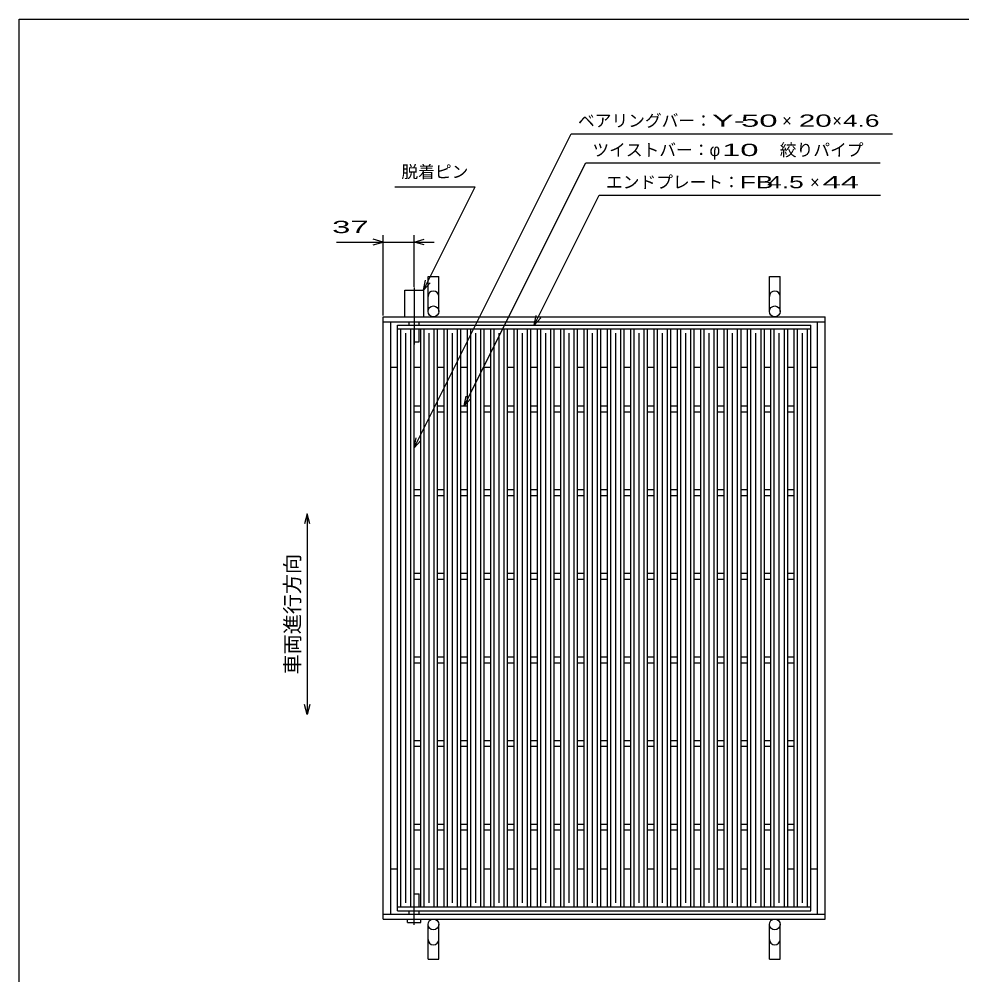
# Model space of a CAD drawing. Units: millimetres, scale not verified. Extents: x -1456 to 1389, y -1026 to 839.
# Drawn here: x -1379 to -252, y -304 to 839 of the extents above; entities that cross this region are included whole.
import ezdxf
from ezdxf.enums import TextEntityAlignment as Align

# ---------------------------------------------------------------- set-up
doc = ezdxf.new("R2010")
doc.units = ezdxf.units.MM
doc.header["$LTSCALE"] = 8
doc.linetypes.add('LONG_DASHED_DOTTED', pattern=[15.25, 12, -1.5, 0.25, -1.5])
for name, color, linetype, lineweight in [('0_2', 150, 'Continuous', 25), ('16', 3, 'Continuous', 25), ('19', 6, 'Continuous', 25), ('22', 2, 'Continuous', 25)]:
    doc.layers.add(name, color=color, linetype=linetype, lineweight=lineweight)
doc.styles.add('ベクトル', font='')
doc.styles.get('ベクトル').set_extended_font_data('ベクトル')

msp = doc.modelspace()

# ---------------------------------------------------------------- linework, layer by layer
at = {"layer": '0_2'}
for p, q in [((-1379.2, -921.2), (-1379.2, 838.8)), ((-1379.2, 838.8), (1388.8, 838.8))]:
    msp.add_line(p, q, dxfattribs=at)
at = {"layer": '16'}
for p, q in [((-927, 472.8), (-433, 472.8)), ((-927, 468.3), (-927, 472.8)), ((-433, 468.3), (-433, 472.8)), ((-927, 468.3), (-433, 468.3)), ((-927, -222.7), (-927, 468.3)), ((-927, 468.3), (-907, 468.3)), ((-923, -222.7), (-923, 468.3)), ((-917, -217.7), (-917, 463.3)), ((-911, -222.7), (-911, 468.3)), ((-907, -222.7), (-907, 468.3)), ((-899.1, -222.7), (-899.1, 468.3)), ((-899.1, 468.3), (-879.1, 468.3)), ((-895.1, -222.7), (-895.1, 468.3)), ((-889.1, -217.7), (-889.1, 463.3)), ((-883.1, -222.7), (-883.1, 468.3)), ((-879.1, -222.7), (-879.1, 468.3)), ((-871.2, -222.7), (-871.2, 468.3)), ((-871.2, 468.3), (-851.2, 468.3)), ((-867.2, -222.7), (-867.2, 468.3)), ((-861.2, -217.7), (-861.2, 463.3)), ((-855.2, -222.7), (-855.2, 468.3)), ((-851.2, -222.7), (-851.2, 468.3)), ((-843.3, -222.7), (-843.3, 468.3)), ((-843.3, 468.3), (-823.3, 468.3)), ((-839.3, -222.7), (-839.3, 468.3)), ((-833.3, -217.7), (-833.3, 463.3)), ((-827.3, -222.7), (-827.3, 468.3)), ((-823.3, -222.7), (-823.3, 468.3)), ((-815.4, -222.7), (-815.4, 468.3)), ((-815.4, 468.3), (-795.4, 468.3)), ((-811.4, -222.7), (-811.4, 468.3)), ((-805.4, -217.7), (-805.4, 463.3)), ((-799.4, -222.7), (-799.4, 468.3)), ((-795.4, -222.7), (-795.4, 468.3)), ((-787.5, -222.7), (-787.5, 468.3)), ((-787.5, 468.3), (-767.5, 468.3)), ((-783.5, -222.7), (-783.5, 468.3)), ((-777.5, -217.7), (-777.5, 463.3)), ((-771.5, -222.7), (-771.5, 468.3)), ((-767.5, -222.7), (-767.5, 468.3)), ((-759.6, -222.7), (-759.6, 468.3)), ((-759.6, 468.3), (-739.6, 468.3)), ((-755.6, -222.7), (-755.6, 468.3)), ((-749.6, -217.7), (-749.6, 463.3)), ((-743.6, -222.7), (-743.6, 468.3)), ((-739.6, -222.7), (-739.6, 468.3)), ((-731.7, -222.7), (-731.7, 468.3)), ((-731.7, 468.3), (-711.7, 468.3)), ((-727.7, -222.7), (-727.7, 468.3)), ((-721.7, -217.7), (-721.7, 463.3)), ((-715.7, -222.7), (-715.7, 468.3)), ((-711.7, -222.7), (-711.7, 468.3)), ((-703.8, -222.7), (-703.8, 468.3)), ((-703.8, 468.3), (-683.8, 468.3)), ((-699.8, -222.7), (-699.8, 468.3)), ((-693.8, -217.7), (-693.8, 463.3)), ((-687.8, -222.7), (-687.8, 468.3)), ((-683.8, -222.7), (-683.8, 468.3)), ((-675.9, -222.7), (-675.9, 468.3)), ((-675.9, 468.3), (-655.9, 468.3)), ((-671.9, -222.7), (-671.9, 468.3)), ((-665.9, -217.7), (-665.9, 463.3)), ((-659.9, -222.7), (-659.9, 468.3)), ((-655.9, -222.7), (-655.9, 468.3)), ((-648, -222.7), (-648, 468.3)), ((-648, 468.3), (-628, 468.3)), ((-644, -222.7), (-644, 468.3)), ((-638, -217.7), (-638, 463.3)), ((-632, -222.7), (-632, 468.3)), ((-628, -222.7), (-628, 468.3)), ((-620.1, -222.7), (-620.1, 468.3)), ((-620.1, 468.3), (-600.1, 468.3)), ((-616.1, -222.7), (-616.1, 468.3)), ((-610.1, -217.7), (-610.1, 463.3)), ((-604.1, -222.7), (-604.1, 468.3)), ((-600.1, -222.7), (-600.1, 468.3)), ((-592.2, -222.7), (-592.2, 468.3)), ((-592.2, 468.3), (-572.2, 468.3)), ((-588.2, -222.7), (-588.2, 468.3)), ((-582.2, -217.7), (-582.2, 463.3)), ((-576.2, -222.7), (-576.2, 468.3)), ((-572.2, -222.7), (-572.2, 468.3)), ((-564.3, -222.7), (-564.3, 468.3)), ((-564.3, 468.3), (-544.3, 468.3)), ((-560.3, -222.7), (-560.3, 468.3)), ((-554.3, -217.7), (-554.3, 463.3)), ((-548.3, -222.7), (-548.3, 468.3)), ((-544.3, -222.7), (-544.3, 468.3)), ((-536.4, -222.7), (-536.4, 468.3)), ((-536.4, 468.3), (-516.4, 468.3)), ((-532.4, -222.7), (-532.4, 468.3)), ((-526.4, -217.7), (-526.4, 463.3)), ((-520.4, -222.7), (-520.4, 468.3)), ((-516.4, -222.7), (-516.4, 468.3)), ((-508.5, -222.7), (-508.5, 468.3)), ((-508.5, 468.3), (-488.5, 468.3)), ((-504.5, -222.7), (-504.5, 468.3)), ((-498.5, -217.7), (-498.5, 463.3)), ((-492.5, -222.7), (-492.5, 468.3)), ((-488.5, -222.7), (-488.5, 468.3)), ((-480.6, -222.7), (-480.6, 468.3)), ((-480.6, 468.3), (-460.6, 468.3)), ((-476.6, -222.7), (-476.6, 468.3)), ((-470.6, -217.7), (-470.6, 463.3)), ((-464.6, -222.7), (-464.6, 468.3)), ((-460.6, -222.7), (-460.6, 468.3)), ((-453, -222.7), (-453, 468.3)), ((-453, 468.3), (-433, 468.3)), ((-449, -222.7), (-449, 468.3)), ((-443, -217.7), (-443, 463.3)), ((-437, -222.7), (-437, 468.3)), ((-433, -222.7), (-433, 468.3)), ((-907, 376.3), (-899.1, 376.3)), ((-907, 369.3), (-899.1, 369.3)), ((-879.1, 376.3), (-871.2, 376.3)), ((-879.1, 369.3), (-871.2, 369.3)), ((-851.2, 376.3), (-843.3, 376.3)), ((-851.2, 369.3), (-843.3, 369.3)), ((-823.3, 376.3), (-815.4, 376.3)), ((-823.3, 369.3), (-815.4, 369.3)), ((-795.4, 376.3), (-787.5, 376.3)), ((-795.4, 369.3), (-787.5, 369.3)), ((-767.5, 376.3), (-759.6, 376.3)), ((-767.5, 369.3), (-759.6, 369.3)), ((-739.6, 376.3), (-731.7, 376.3)), ((-739.6, 369.3), (-731.7, 369.3)), ((-711.7, 376.3), (-703.8, 376.3)), ((-711.7, 369.3), (-703.8, 369.3)), ((-683.8, 376.3), (-675.9, 376.3)), ((-683.8, 369.3), (-675.9, 369.3)), ((-655.9, 376.3), (-648, 376.3)), ((-655.9, 369.3), (-648, 369.3)), ((-628, 376.3), (-620.1, 376.3)), ((-628, 369.3), (-620.1, 369.3)), ((-600.1, 376.3), (-592.2, 376.3)), ((-600.1, 369.3), (-592.2, 369.3)), ((-572.2, 376.3), (-564.3, 376.3)), ((-572.2, 369.3), (-564.3, 369.3)), ((-544.3, 376.3), (-536.4, 376.3)), ((-544.3, 369.3), (-536.4, 369.3)), ((-516.4, 376.3), (-508.5, 376.3)), ((-516.4, 369.3), (-508.5, 369.3)), ((-488.5, 376.3), (-480.6, 376.3)), ((-488.5, 369.3), (-480.6, 369.3)), ((-460.6, 376.3), (-452.7, 376.3)), ((-460.6, 369.3), (-452.7, 369.3)), ((-907, 276.3), (-899.1, 276.3)), ((-879.1, 276.3), (-871.2, 276.3)), ((-851.2, 276.3), (-843.3, 276.3)), ((-823.3, 276.3), (-815.4, 276.3)), ((-795.4, 276.3), (-787.5, 276.3)), ((-767.5, 276.3), (-759.6, 276.3)), ((-739.6, 276.3), (-731.7, 276.3)), ((-711.7, 276.3), (-703.8, 276.3)), ((-683.8, 276.3), (-675.9, 276.3)), ((-655.9, 276.3), (-648, 276.3)), ((-628, 276.3), (-620.1, 276.3)), ((-600.1, 276.3), (-592.2, 276.3)), ((-572.2, 276.3), (-564.3, 276.3)), ((-544.3, 276.3), (-536.4, 276.3)), ((-516.4, 276.3), (-508.5, 276.3)), ((-488.5, 276.3), (-480.6, 276.3)), ((-460.6, 276.3), (-452.7, 276.3)), ((-907, 269.3), (-899.1, 269.3)), ((-879.1, 269.3), (-871.2, 269.3)), ((-851.2, 269.3), (-843.3, 269.3)), ((-823.3, 269.3), (-815.4, 269.3)), ((-795.4, 269.3), (-787.5, 269.3)), ((-767.5, 269.3), (-759.6, 269.3)), ((-739.6, 269.3), (-731.7, 269.3)), ((-711.7, 269.3), (-703.8, 269.3)), ((-683.8, 269.3), (-675.9, 269.3)), ((-655.9, 269.3), (-648, 269.3)), ((-628, 269.3), (-620.1, 269.3)), ((-600.1, 269.3), (-592.2, 269.3)), ((-572.2, 269.3), (-564.3, 269.3)), ((-544.3, 269.3), (-536.4, 269.3)), ((-516.4, 269.3), (-508.5, 269.3)), ((-488.5, 269.3), (-480.6, 269.3)), ((-460.6, 269.3), (-452.7, 269.3)), ((-907, 176.3), (-899.1, 176.3)), ((-879.1, 176.3), (-871.2, 176.3)), ((-851.2, 176.3), (-843.3, 176.3)), ((-823.3, 176.3), (-815.4, 176.3)), ((-795.4, 176.3), (-787.5, 176.3)), ((-767.5, 176.3), (-759.6, 176.3)), ((-739.6, 176.3), (-731.7, 176.3)), ((-711.7, 176.3), (-703.8, 176.3)), ((-683.8, 176.3), (-675.9, 176.3)), ((-655.9, 176.3), (-648, 176.3)), ((-628, 176.3), (-620.1, 176.3)), ((-600.1, 176.3), (-592.2, 176.3)), ((-572.2, 176.3), (-564.3, 176.3)), ((-544.3, 176.3), (-536.4, 176.3)), ((-516.4, 176.3), (-508.5, 176.3)), ((-488.5, 176.3), (-480.6, 176.3)), ((-460.6, 176.3), (-452.7, 176.3)), ((-907, 169.3), (-899.1, 169.3)), ((-879.1, 169.3), (-871.2, 169.3)), ((-851.2, 169.3), (-843.3, 169.3)), ((-823.3, 169.3), (-815.4, 169.3)), ((-795.4, 169.3), (-787.5, 169.3)), ((-767.5, 169.3), (-759.6, 169.3)), ((-739.6, 169.3), (-731.7, 169.3)), ((-711.7, 169.3), (-703.8, 169.3)), ((-683.8, 169.3), (-675.9, 169.3)), ((-655.9, 169.3), (-648, 169.3)), ((-628, 169.3), (-620.1, 169.3)), ((-600.1, 169.3), (-592.2, 169.3)), ((-572.2, 169.3), (-564.3, 169.3)), ((-544.3, 169.3), (-536.4, 169.3)), ((-516.4, 169.3), (-508.5, 169.3)), ((-488.5, 169.3), (-480.6, 169.3)), ((-460.6, 169.3), (-452.7, 169.3)), ((-907, 76.3), (-899.1, 76.3)), ((-907, 69.3), (-899.1, 69.3)), ((-879.1, 76.3), (-871.2, 76.3)), ((-879.1, 69.3), (-871.2, 69.3)), ((-851.2, 76.3), (-843.3, 76.3)), ((-851.2, 69.3), (-843.3, 69.3)), ((-823.3, 76.3), (-815.4, 76.3)), ((-823.3, 69.3), (-815.4, 69.3)), ((-795.4, 76.3), (-787.5, 76.3)), ((-795.4, 69.3), (-787.5, 69.3)), ((-767.5, 76.3), (-759.6, 76.3)), ((-767.5, 69.3), (-759.6, 69.3)), ((-739.6, 76.3), (-731.7, 76.3)), ((-739.6, 69.3), (-731.7, 69.3)), ((-711.7, 76.3), (-703.8, 76.3)), ((-711.7, 69.3), (-703.8, 69.3)), ((-683.8, 76.3), (-675.9, 76.3)), ((-683.8, 69.3), (-675.9, 69.3)), ((-655.9, 76.3), (-648, 76.3)), ((-655.9, 69.3), (-648, 69.3)), ((-628, 76.3), (-620.1, 76.3)), ((-628, 69.3), (-620.1, 69.3)), ((-600.1, 76.3), (-592.2, 76.3)), ((-600.1, 69.3), (-592.2, 69.3)), ((-572.2, 76.3), (-564.3, 76.3)), ((-572.2, 69.3), (-564.3, 69.3)), ((-544.3, 76.3), (-536.4, 76.3)), ((-544.3, 69.3), (-536.4, 69.3)), ((-516.4, 76.3), (-508.5, 76.3)), ((-516.4, 69.3), (-508.5, 69.3)), ((-488.5, 76.3), (-480.6, 76.3)), ((-488.5, 69.3), (-480.6, 69.3)), ((-460.6, 76.3), (-452.7, 76.3)), ((-460.6, 69.3), (-452.7, 69.3)), ((-907, -23.7), (-899.1, -23.7)), ((-907, -30.7), (-899.1, -30.7)), ((-879.1, -23.7), (-871.2, -23.7)), ((-879.1, -30.7), (-871.2, -30.7)), ((-851.2, -23.7), (-843.3, -23.7)), ((-851.2, -30.7), (-843.3, -30.7)), ((-823.3, -23.7), (-815.4, -23.7)), ((-823.3, -30.7), (-815.4, -30.7)), ((-795.4, -23.7), (-787.5, -23.7)), ((-795.4, -30.7), (-787.5, -30.7)), ((-767.5, -23.7), (-759.6, -23.7)), ((-767.5, -30.7), (-759.6, -30.7)), ((-739.6, -23.7), (-731.7, -23.7)), ((-739.6, -30.7), (-731.7, -30.7)), ((-711.7, -23.7), (-703.8, -23.7)), ((-711.7, -30.7), (-703.8, -30.7)), ((-683.8, -23.7), (-675.9, -23.7)), ((-683.8, -30.7), (-675.9, -30.7)), ((-655.9, -23.7), (-648, -23.7)), ((-655.9, -30.7), (-648, -30.7)), ((-628, -23.7), (-620.1, -23.7)), ((-628, -30.7), (-620.1, -30.7)), ((-600.1, -23.7), (-592.2, -23.7)), ((-600.1, -30.7), (-592.2, -30.7)), ((-572.2, -23.7), (-564.3, -23.7)), ((-572.2, -30.7), (-564.3, -30.7)), ((-544.3, -23.7), (-536.4, -23.7)), ((-544.3, -30.7), (-536.4, -30.7)), ((-516.4, -23.7), (-508.5, -23.7)), ((-516.4, -30.7), (-508.5, -30.7)), ((-488.5, -23.7), (-480.6, -23.7)), ((-488.5, -30.7), (-480.6, -30.7)), ((-460.6, -23.7), (-452.7, -23.7)), ((-460.6, -30.7), (-452.7, -30.7)), ((-907, -123.7), (-899.1, -123.7)), ((-879.1, -123.7), (-871.2, -123.7)), ((-851.2, -123.7), (-843.3, -123.7)), ((-823.3, -123.7), (-815.4, -123.7)), ((-795.4, -123.7), (-787.5, -123.7)), ((-767.5, -123.7), (-759.6, -123.7)), ((-739.6, -123.7), (-731.7, -123.7)), ((-711.7, -123.7), (-703.8, -123.7)), ((-683.8, -123.7), (-675.9, -123.7)), ((-655.9, -123.7), (-648, -123.7)), ((-628, -123.7), (-620.1, -123.7)), ((-600.1, -123.7), (-592.2, -123.7)), ((-572.2, -123.7), (-564.3, -123.7)), ((-544.3, -123.7), (-536.4, -123.7)), ((-516.4, -123.7), (-508.5, -123.7)), ((-488.5, -123.7), (-480.6, -123.7)), ((-460.6, -123.7), (-452.7, -123.7)), ((-907, -130.7), (-899.1, -130.7)), ((-879.1, -130.7), (-871.2, -130.7)), ((-851.2, -130.7), (-843.3, -130.7)), ((-823.3, -130.7), (-815.4, -130.7)), ((-795.4, -130.7), (-787.5, -130.7)), ((-767.5, -130.7), (-759.6, -130.7)), ((-739.6, -130.7), (-731.7, -130.7)), ((-711.7, -130.7), (-703.8, -130.7)), ((-683.8, -130.7), (-675.9, -130.7)), ((-655.9, -130.7), (-648, -130.7)), ((-628, -130.7), (-620.1, -130.7)), ((-600.1, -130.7), (-592.2, -130.7)), ((-572.2, -130.7), (-564.3, -130.7)), ((-544.3, -130.7), (-536.4, -130.7)), ((-516.4, -130.7), (-508.5, -130.7)), ((-488.5, -130.7), (-480.6, -130.7)), ((-460.6, -130.7), (-452.7, -130.7)), ((-927, -222.7), (-433, -222.7)), ((-927, -227.2), (-927, -222.7)), ((-927, -222.7), (-907, -222.7)), ((-927, -227.2), (-433, -227.2)), ((-899.1, -222.7), (-879.1, -222.7)), ((-871.2, -222.7), (-851.2, -222.7)), ((-843.3, -222.7), (-823.3, -222.7)), ((-815.4, -222.7), (-795.4, -222.7)), ((-787.5, -222.7), (-767.5, -222.7)), ((-759.6, -222.7), (-739.6, -222.7)), ((-731.7, -222.7), (-711.7, -222.7)), ((-703.8, -222.7), (-683.8, -222.7)), ((-675.9, -222.7), (-655.9, -222.7)), ((-648, -222.7), (-628, -222.7)), ((-620.1, -222.7), (-600.1, -222.7)), ((-592.2, -222.7), (-572.2, -222.7)), ((-564.3, -222.7), (-544.3, -222.7)), ((-536.4, -222.7), (-516.4, -222.7)), ((-508.5, -222.7), (-488.5, -222.7)), ((-480.6, -222.7), (-460.6, -222.7)), ((-453, -222.7), (-433, -222.7)), ((-433, -227.2), (-433, -222.7))]:
    msp.add_line(p, q, dxfattribs=at)
at = {"layer": '19'}
for p, q in [((-890.5, 489.3), (-890.5, 530.92)), ((-890.5, 530.92), (-877.5, 530.92)), ((-877.5, 489.3), (-877.5, 530.92)), ((-482.5, 489.3), (-482.5, 530.92)), ((-482.5, 530.92), (-469.5, 530.92)), ((-469.5, 489.3), (-469.5, 530.92)), ((-918, 482.8), (-918, 514.8)), ((-918, 514.8), (-896, 514.8)), ((-896, 514.8), (-896, 482.8)), ((-944, 482.8), (-416, 482.8)), ((-944, -237.2), (-944, 482.8)), ((-416, -237.2), (-416, 482.8)), ((-944, 476.8), (-416, 476.8)), ((-935, -231.2), (-935, 476.8)), ((-913, 472.8), (-913, 476.8)), ((-901, 472.8), (-901, 476.8)), ((-425, -231.2), (-425, 476.8)), ((-901, 452.8), (-901, 468.3)), ((-907, 452.8), (-901, 452.8)), ((-935, 422.8), (-927, 422.8)), ((-907, 422.8), (-899.1, 422.8)), ((-879.1, 422.8), (-871.2, 422.8)), ((-851.2, 422.8), (-843.3, 422.8)), ((-823.3, 422.8), (-815.4, 422.8)), ((-795.4, 422.8), (-787.5, 422.8)), ((-767.5, 422.8), (-759.6, 422.8)), ((-739.6, 422.8), (-731.7, 422.8)), ((-711.7, 422.8), (-703.8, 422.8)), ((-683.8, 422.8), (-675.9, 422.8)), ((-655.9, 422.8), (-648, 422.8)), ((-628, 422.8), (-620.1, 422.8)), ((-600.1, 422.8), (-592.2, 422.8)), ((-572.2, 422.8), (-564.3, 422.8)), ((-544.3, 422.8), (-536.7, 422.8)), ((-516.4, 422.8), (-508.8, 422.8)), ((-488.5, 422.8), (-480.9, 422.8)), ((-460.6, 422.8), (-453, 422.8)), ((-433, 422.8), (-425, 422.8)), ((-935, -177.2), (-927, -177.2)), ((-907, -177.2), (-899.1, -177.2)), ((-879.1, -177.2), (-871.2, -177.2)), ((-851.2, -177.2), (-843.3, -177.2)), ((-823.3, -177.2), (-815.4, -177.2)), ((-795.4, -177.2), (-787.5, -177.2)), ((-767.5, -177.2), (-759.6, -177.2)), ((-739.6, -177.2), (-731.7, -177.2)), ((-711.7, -177.2), (-703.8, -177.2)), ((-683.8, -177.2), (-675.9, -177.2)), ((-655.9, -177.2), (-648, -177.2)), ((-628, -177.2), (-620.1, -177.2)), ((-600.1, -177.2), (-592.2, -177.2)), ((-572.2, -177.2), (-564.3, -177.2)), ((-544.3, -177.2), (-536.7, -177.2)), ((-516.4, -177.2), (-508.8, -177.2)), ((-488.5, -177.2), (-480.9, -177.2)), ((-460.6, -177.2), (-453, -177.2)), ((-433, -177.2), (-425, -177.2)), ((-907, -207.2), (-901, -207.2)), ((-901, -222.7), (-901, -207.2)), ((-913, -231.2), (-913, -227.2)), ((-901, -231.2), (-901, -227.2)), ((-944, -231.2), (-416, -231.2)), ((-944, -237.2), (-416, -237.2)), ((-915, -241.2), (-915, -237.2)), ((-899, -241.2), (-899, -237.2)), ((-915, -241.2), (-899, -241.2)), ((-890.5, -285.32), (-890.5, -243.7)), ((-877.5, -285.32), (-877.5, -243.7)), ((-482.5, -285.32), (-482.5, -243.7)), ((-469.5, -285.32), (-469.5, -243.7)), ((-890.5, -285.32), (-877.5, -285.32)), ((-482.5, -285.32), (-469.5, -285.32))]:
    msp.add_line(p, q, dxfattribs=at)
at = {"layer": '19', "linetype": 'LONG_DASHED_DOTTED'}
for p, q in [((-907, 517.8), (-907, 449.8)), ((-907, -244.2), (-907, -204.2))]:
    msp.add_line(p, q, dxfattribs=at)
at = {"layer": '19'}
for centre in [(-884, 489.3), (-476, 489.3), (-884, -243.7), (-476, -243.7)]:
    msp.add_circle(centre, 6.5, dxfattribs=at)
for centre, start, end in [((-884, 507.14), 0, 180), ((-476, 507.14), 0, 180), ((-884, -261.54), 180, 0), ((-476, -261.54), 180, 0)]:
    msp.add_arc(centre, 6.5, start, end, dxfattribs=at)
at = {"layer": '22', "color": 4}
for p, q in [((-907, 326.3), (-719.25, 701.8)), ((-719.25, 701.8), (-335.25, 701.8)), ((-847.25, 376.3), (-702, 666.8)), ((-702, 666.8), (-350, 666.8)), ((-930.25, 638.3), (-834.25, 638.3)), ((-896, 514.8), (-834.25, 638.3)), ((-763.55, 472.8), (-685.8, 628.3)), ((-685.8, 628.3), (-349.8, 628.3)), ((-1000, 572.3), (-944, 572.3)), ((-944, 572.3), (-956, 575.5)), ((-956, 569.1), (-944, 572.3)), ((-944, 484.3), (-944, 580.3)), ((-944, 572.3), (-907, 572.3)), ((-907, 518.8), (-907, 580.3)), ((-907, 572.3), (-895, 575.5)), ((-895, 569.1), (-907, 572.3)), ((-907, 572.3), (-883, 572.3)), ((-896, 514.8), (-893.6, 526.48)), ((-896, 514.8), (-888, 523.6)), ((-763.55, 472.8), (-761.15, 484.48)), ((-763.55, 472.8), (-755.55, 481.6)), ((-847.25, 376.3), (-844.85, 387.98)), ((-847.25, 376.3), (-839.25, 385.1)), ((-907, 326.3), (-904.6, 337.98)), ((-907, 326.3), (-899, 335.1)), ((-1035, 247.3), (-1038.2, 235.3)), ((-1031.8, 235.3), (-1035, 247.3)), ((-1035, 247.3), (-1035, 7.3)), ((-1035, 7.3), (-1038.2, 19.3)), ((-1031.8, 19.3), (-1035, 7.3))]:
    msp.add_line(p, q, dxfattribs=at)

# ---------------------------------------------------------------- texts
at = {"layer": '22', "style": 'ベクトル'}
for s, p in [('ベアリングバー：', (-711.25, 717.4)), ('×', (-467.25, 717.4)), ('×', (-407.25, 717.4)), ('ツイストバー：', (-694, 682.4)), ('φ', (-554, 682.4)), ('絞りパイプ', (-470, 682.4)), ('脱着ピン', (-922.25, 656.3)), ('エンドプレート：', (-677.8, 643.9)), ('×', (-433.8, 643.9))]:
    msp.add_text(s, height=14.66, dxfattribs=at).set_placement(p, align=Align.MIDDLE_LEFT)
for s, width, p in [('Y-', 2, (-551.25, 717.4)), (' 50 ', 2, (-527.25, 717.4)), ('20', 1.8, (-447.25, 717.4)), (' 4.6 ', 1.6, (-403.25, 717.4)), (' 10 ', 2, (-550, 682.4)), ('FB', 1.6, (-517.8, 643.9)), (' 4.5 ', 1.6, (-493.8, 643.9)), (' 44 ', 2, (-429.8, 643.9)), (' 37 ', 2, (-1016, 590.3))]:
    msp.add_text(s, height=14.66, dxfattribs=dict(at, width=width)).set_placement(p, align=Align.MIDDLE_LEFT)
msp.add_text('車両進行方向', height=17.6, rotation=90, dxfattribs=at).set_placement((-1052.6, 55.3), align=Align.MIDDLE_LEFT)

doc.saveas('drawing.dxf')
